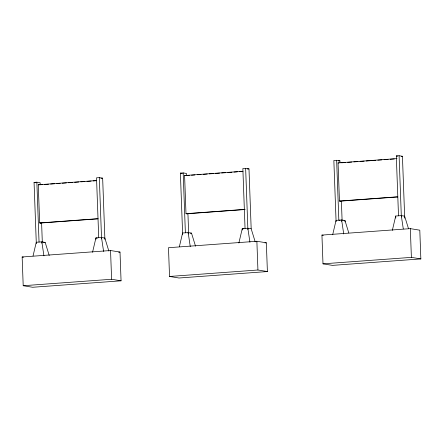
<?xml version="1.0" encoding="UTF-8"?>
<svg xmlns="http://www.w3.org/2000/svg" width="443" height="443" viewBox="0 0 443 443"><rect width="100%" height="100%" fill="white"/><g stroke="black" fill="none" stroke-linecap="round" stroke-linejoin="round"><path stroke-width="0.66" d="M33.037 255.993L36.26 242.266L41.841 241.856L45.18 242.404L49.206 255.461M92.548 252.288L95.926 237.908L101.508 237.503L104.847 238.046L108.873 251.103M179.365 246.729L182.588 233.001L188.17 232.592L191.509 233.14L195.535 246.197M238.877 243.024L242.255 228.643L247.842 228.234L251.175 228.782L255.201 241.839M332.671 234.757L336.043 220.376L341.631 219.966L344.964 220.514L348.791 232.918M392.337 230.399L395.715 216.018L401.297 215.608L404.636 216.156L408.463 228.56M36.309 243.633L34.061 182.389L36.852 182.184L40.13 182.715L40.202 184.781M104.897 239.414L102.654 178.169L99.315 177.621L96.524 177.826L98.717 237.703M339.991 162.886L339.914 160.826L336.641 160.294L333.85 160.493L336.093 221.744M398.506 215.813L396.308 155.936L399.099 155.731L402.438 156.274L404.708 218.211M100.976 178.291L102.654 178.169M338.242 160.947L339.914 160.826M401.319 156.357L402.438 156.274M182.638 234.369L180.39 173.119L183.186 172.92L186.459 173.451L186.536 175.511M251.175 228.782L248.983 168.899L245.643 168.357L242.853 168.561L245.045 228.438M247.305 169.021L248.983 168.899M42.301 241.906L41.614 223.261L39.665 222.94L38.264 184.792L96.563 180.539M342.112 220.708L341.403 201.371L339.454 201.05L338.053 162.902L397.033 158.594M42.384 184.653L38.264 184.792M44.444 184.504L48.558 184.205M50.613 184.055L54.727 183.756M56.787 183.607L60.215 183.352M62.275 183.203L66.389 182.904M68.443 182.754L72.563 182.455M74.618 182.3L78.732 182.001M80.792 181.851L84.906 181.552M86.961 181.403L91.081 181.098M93.135 180.949L96.563 180.7M341.487 162.814L345.601 162.515M347.655 162.365L351.775 162.066M353.83 161.911L357.944 161.612M360.004 161.462L364.118 161.163M366.173 161.014L370.293 160.709M371.66 160.61L375.775 160.311M377.835 160.161L381.949 159.862M384.009 159.713L388.123 159.408M390.178 159.258L394.292 158.959M188.629 232.641L187.943 213.997L185.994 213.676L184.598 175.528L242.891 171.269M189.399 175.339L184.598 175.528M191.459 175.19L194.887 174.941M197.628 174.741L201.061 174.487M203.115 174.337L207.23 174.038M209.29 173.889L213.404 173.59M215.459 173.44L219.578 173.135M221.633 172.986L225.747 172.687M227.807 172.537L231.922 172.233M233.976 172.083L237.409 171.834M239.464 171.685L242.897 171.435M39.665 222.94L97.964 218.687M339.454 201.05L397.748 196.792M40.352 223.056L97.964 218.848M340.141 201.161L397.753 196.958M185.994 213.676L244.979 209.367M186.68 213.792L244.979 209.533M43.503 242.526L45.18 242.404M343.851 220.592L344.964 220.514L345.019 221.882M190.39 233.217L191.509 233.14M22.15 256.984L110.545 250.528L120.009 252.073L121.061 280.812L32.666 287.269L23.202 285.724L22.15 256.984L23.501 257.2M321.939 235.089L410.334 228.638L419.798 230.183L420.85 258.922L332.455 265.379L322.991 263.834L321.939 235.089L323.29 235.311M256.874 241.263L168.478 247.715L169.531 276.46L178.994 278.005L267.395 271.548L266.337 242.808L256.874 241.263L257.931 270.003L267.395 271.548M118.641 252.172L120.009 252.073M264.969 242.908L266.337 242.808M23.202 285.724L111.603 279.267L121.061 280.812M322.991 263.834L411.386 257.377L420.85 258.922M169.531 276.46L257.931 270.003M396.308 155.936L397.642 156.152M338.053 162.902L338.74 163.013M180.39 173.119L182.355 173.44M340.146 220.387L338.84 220.171L336.641 160.294M34.061 182.389L35.374 182.599M243.589 228.859L242.255 228.643L242.304 230.011M97.261 238.129L95.926 237.908L95.976 239.275M401.297 215.608L403.285 228.926M343.718 233.948L341.631 219.966L341.68 221.334M247.842 228.234L249.93 242.216M190.263 246.574L188.17 232.592L188.22 233.959M101.508 237.503L103.601 251.48M43.929 255.838L41.841 241.856L41.891 243.229M410.334 228.638L411.386 257.377M399.099 155.731L401.347 216.976M395.715 216.018L395.787 218.072M245.643 168.357L247.892 229.607M183.186 172.92L185.379 232.796M110.545 250.528L111.603 279.267M99.315 177.621L101.558 238.871M36.852 182.184L39.05 242.061"/></g></svg>
